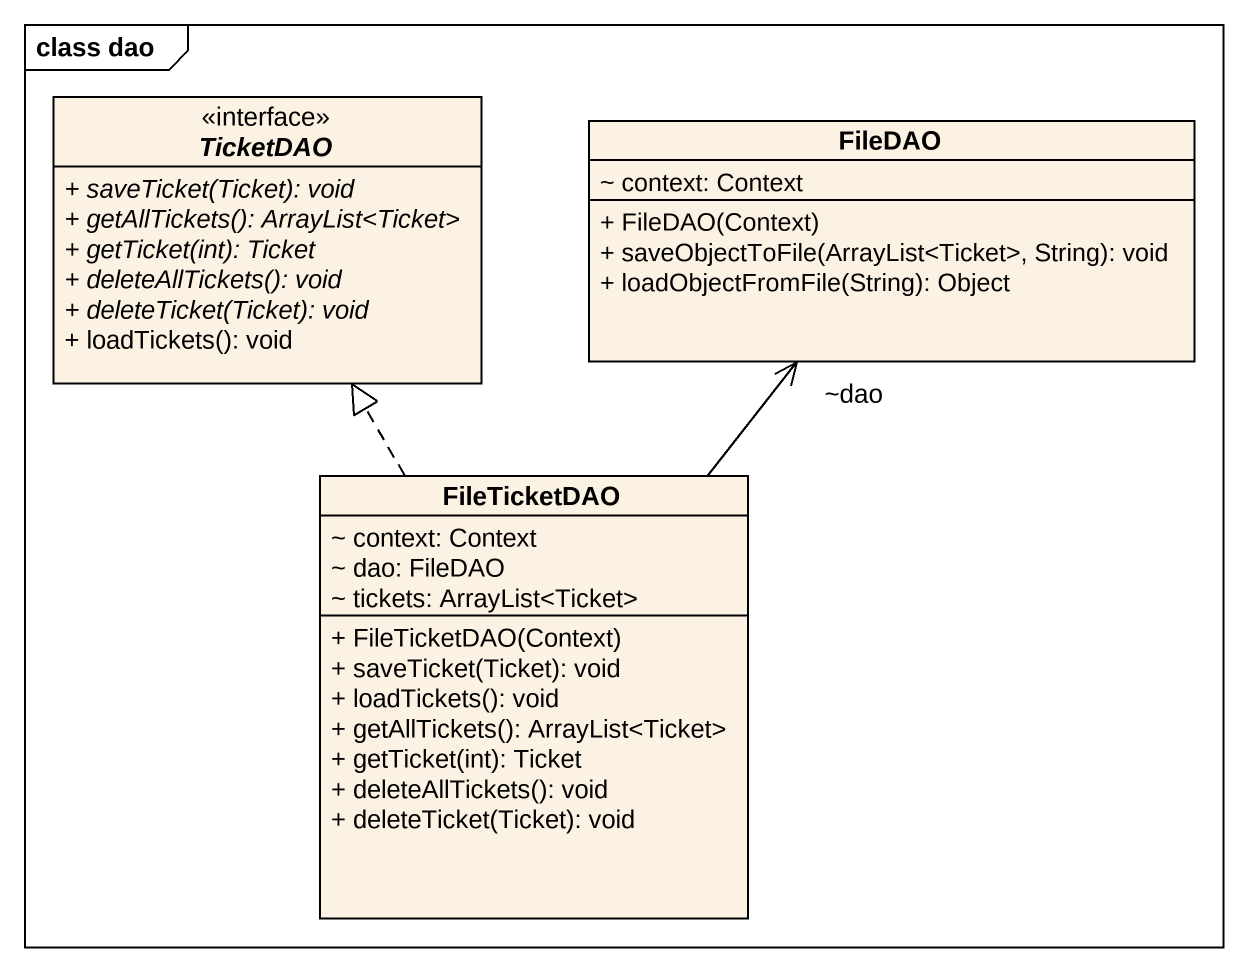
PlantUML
@startuml
mainframe class dao
hide circle
hide empty members
skinparam classAttributeIconSize 0
interface TicketDAO <<interface>> {
  {abstract} + saveTicket(Ticket): void
  {abstract} + getAllTickets(): ArrayList<Ticket>
  {abstract} + getTicket(int): Ticket
  {abstract} + deleteAllTickets(): void
  {abstract} + deleteTicket(Ticket): void
  + loadTickets(): void
}
class FileDAO {
  ~ context: Context
  + FileDAO(Context)
  + saveObjectToFile(ArrayList<Ticket>, String): void
  + loadObjectFromFile(String): Object
}
class FileTicketDAO {
  ~ context: Context
  ~ dao: FileDAO
  ~ tickets: ArrayList<Ticket>
  + FileTicketDAO(Context)
  + saveTicket(Ticket): void
  + loadTickets(): void
  + getAllTickets(): ArrayList<Ticket>
  + getTicket(int): Ticket
  + deleteAllTickets(): void
  + deleteTicket(Ticket): void
}
FileTicketDAO .up.|> TicketDAO
FileTicketDAO -up-> "~dao" FileDAO
@enduml
